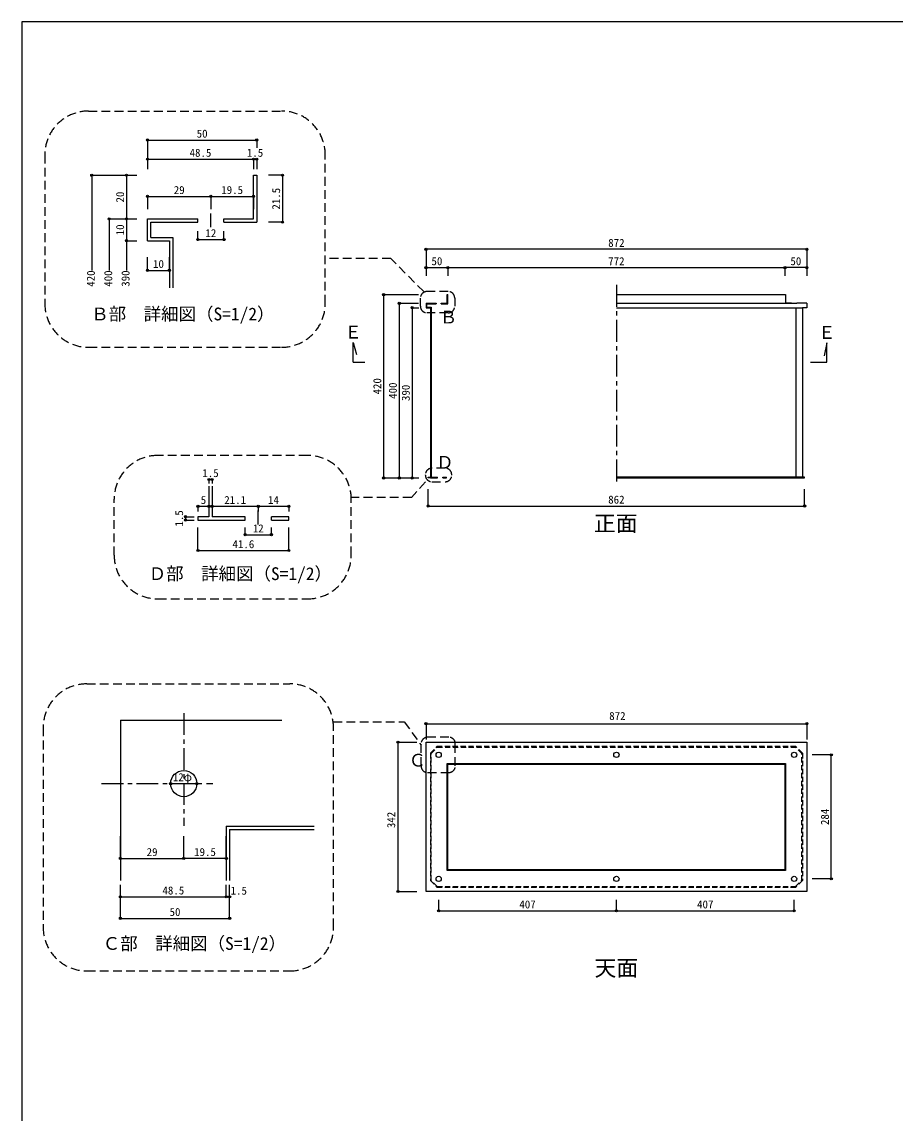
# Model space of a CAD drawing. Units: millimetres at full size, sheet at 1:10, with parts at other scales. Extents: x -10475 to 9199, y -10092 to 10143.
# Drawn here: x -10475 to -8475, y -1407 to 1092 of the extents above; entities that cross this region are included whole.
import ezdxf
from ezdxf.enums import TextEntityAlignment as Align

# ---------------------------------------------------------------- set-up
doc = ezdxf.new("R2010")
doc.units = ezdxf.units.MM
doc.header["$LTSCALE"] = 10
doc.header["$PDMODE"] = 32
doc.header["$PDSIZE"] = 5
for name, pattern in [('CHAIN1', [8, 5, -1, 1, -1]), ('DASHED1', [1.8, 1.2, -0.6]), ('DASHED2', [3, 2, -1])]:
    doc.linetypes.add(name, pattern=pattern)
for name, color, linetype in [('0-1_SUS', 7, 'Continuous'), ('0-9_SUS寸法', 3, 'Continuous'), ('0-F_図面枠', 7, 'Continuous'), ('3-8', 4, 'Continuous'), ('E-9_SUS寸法', 3, 'Continuous')]:
    doc.layers.add(name, color=color, linetype=linetype)
doc.styles.add('ＭＳ ゴシック', font='')
doc.styles.get('ＭＳ ゴシック').set_extended_font_data('MS Gothic')

msp = doc.modelspace()

# ---------------------------------------------------------------- linework, layer by layer
at = {"layer": '0-1_SUS'}
for p, q in [((-9501, 447.41), (-9501, 467.41)), ((-9501, 467.41), (-9499.5, 467.41)), ((-9499.5, 445.91), (-9499.5, 467.41)), ((-9113.5, 467.41), (-8726, 467.41)), ((-8726, 467.41), (-8726, 447.41)), ((-9549.5, 447.41), (-9526.5, 447.41)), ((-9549.5, 447.41), (-9549.5, 437.41)), ((-9549.5, 437.41), (-9539.5, 437.41)), ((-9548, 445.91), (-9548, 438.91)), ((-9548, 445.91), (-9526.5, 445.91)), ((-9548, 438.91), (-9538, 438.91)), ((-9539.5, 437.41), (-9539.5, 48.91)), ((-9538, 438.91), (-9538, 48.91)), ((-9526.5, 447.41), (-9526.5, 445.91)), ((-9514.5, 447.41), (-9501, 447.41)), ((-9514.5, 445.91), (-9514.5, 447.41)), ((-9514.5, 445.91), (-9499.5, 445.91)), ((-9113.5, 447.41), (-8700.5, 447.41)), ((-9113.5, 437.41), (-8687.5, 437.41)), ((-8712.5, 447.41), (-8726.1, 447.41)), ((-8702.5, 437.41), (-8702.5, 48.91)), ((-8677.5, 447.41), (-8700.5, 447.41)), ((-8687.5, 437.41), (-8687.5, 48.91)), ((-9544.5, 48.91), (-9539.5, 48.91)), ((-9544.5, 47.41), (-9544.5, 48.91)), ((-9539.5, 47.41), (-9544.5, 47.41)), ((-9539.5, 47.41), (-9522.9, 47.41)), ((-9538, 48.91), (-9522.9, 48.91)), ((-9522.9, 47.41), (-9522.9, 48.91)), ((-9510.9, 48.91), (-9502.9, 48.91)), ((-9510.9, 47.41), (-9510.9, 48.91)), ((-9510.9, 47.41), (-9502.9, 47.41)), ((-9502.9, 47.41), (-9502.9, 48.91)), ((-8682.5, 48.91), (-9113.5, 48.91)), ((-9113.5, 47.41), (-8687.5, 47.41)), ((-8687.5, 47.41), (-8682.5, 47.41)), ((-8682.5, 47.41), (-8682.5, 48.91)), ((-9549.5, -557.64), (-9486.6, -557.64)), ((-9549.5, -899.64), (-9549.5, -557.64)), ((-9486.6, -557.64), (-8677.5, -557.64)), ((-8677.5, -557.64), (-8677.5, -899.64)), ((-9499.5, -607.64), (-8727.5, -607.64)), ((-9499.5, -849.64), (-9499.5, -607.64)), ((-8727.5, -607.64), (-8727.5, -849.64)), ((-8726, -606.14), (-8726, -851.14)), ((-8727.5, -849.64), (-9499.5, -849.64)), ((-8726, -851.14), (-9501, -851.14)), ((-9483.02, -899.64), (-9549.5, -899.64)), ((-8677.5, -899.64), (-9483.02, -899.64))]:
    msp.add_line(p, q, dxfattribs=at)
at = {"layer": '0-1_SUS', "linetype": 'DASHED1'}
for p, q in [((-9539.5, -582.64), (-9524.5, -567.64)), ((-9538, -583.26), (-9523.87, -569.14)), ((-8702.5, -567.64), (-9524.5, -567.64)), ((-9523.87, -569.14), (-8703.12, -569.14)), ((-8689, -583.26), (-8703.12, -569.14)), ((-8687.5, -582.64), (-8702.5, -567.64)), ((-9539.5, -582.64), (-9539.5, -874.64)), ((-9538, -874.01), (-9538, -583.26)), ((-8689, -874.01), (-8689, -583.26)), ((-8687.5, -582.64), (-8687.5, -874.64)), ((-9539.5, -874.64), (-9524.5, -889.64)), ((-9523.87, -888.14), (-9538, -874.01)), ((-8703.12, -888.14), (-8689, -874.01)), ((-8687.5, -874.64), (-8702.5, -889.64)), ((-9524.5, -889.64), (-8702.5, -889.64)), ((-9523.87, -888.14), (-8703.12, -888.14))]:
    msp.add_line(p, q, dxfattribs=at)
at = {"layer": '0-1_SUS'}
for points in [[(-8677.5, 447.41), (-8677.5, 437.41), (-8687.5, 437.41)], [(-9501, -851.14), (-9501, -606.14), (-8726, -606.14)]]:
    msp.add_lwpolyline(points, dxfattribs=at)
for centre in [(-9520.5, -586.64), (-9113.5, -586.64), (-8706.5, -586.64), (-9520.5, -870.64), (-9113.5, -870.64), (-8706.5, -870.64)]:
    msp.add_circle(centre, 6, dxfattribs=at)
at = {"layer": '0-9_SUS寸法'}
for p, q in [((-9549.5, 571.14), (-9549.5, 524.11)), ((-8677.5, 571.14), (-8677.5, 524.11)), ((-9549.5, 529.26), (-9549.5, 510.31)), ((-9499.5, 529.26), (-9499.5, 510.31)), ((-9499.5, 529.26), (-9499.5, 510.31)), ((-8727.5, 529.26), (-8727.5, 510.31)), ((-8727.5, 529.26), (-8727.5, 510.31)), ((-8677.5, 529.26), (-8677.5, 510.31)), ((-9646.49, 467.41), (-9566.68, 467.41)), ((-9610.82, 447.41), (-9566.68, 447.41)), ((-9581.26, 437.41), (-9566.19, 437.41)), ((-9581.26, 437.41), (-9566.68, 437.41)), ((-9646.49, 47.41), (-9566.68, 47.41)), ((-9610.82, 47.41), (-9566.19, 47.41)), ((-9581.26, 47.41), (-9566.19, 47.41)), ((-9544.5, -16.79), (-9544.5, 22.17)), ((-8682.5, -16.79), (-8682.5, 22.17)), ((-9549.5, -515.37), (-9549.5, -551.66)), ((-8677.5, -515.37), (-8677.5, -551.66)), ((-9613.7, -557.64), (-9570.73, -557.64)), ((-8621.4, -586.64), (-8665.07, -586.64)), ((-8621.4, -870.64), (-8665.07, -870.64)), ((-9613.7, -899.64), (-9570.73, -899.64)), ((-9520.5, -943.81), (-9520.5, -918.3)), ((-9113.5, -943.81), (-9113.5, -918.3)), ((-8706.5, -943.81), (-8706.5, -918.3))]:
    msp.add_line(p, q, dxfattribs=at)
at = {"layer": '0-9_SUS寸法', "color": 4}
for p, q in [((-9549.5, 529.26), (-9499.5, 529.26)), ((-9499.5, 529.26), (-8727.5, 529.26)), ((-8677.5, 529.26), (-8727.5, 529.26)), ((-9646.49, 467.41), (-9646.49, 47.41)), ((-9610.82, 447.41), (-9610.82, 47.41)), ((-9544.5, -16.79), (-8682.5, -16.79)), ((-9549.5, -515.37), (-8677.5, -515.37)), ((-9613.7, -557.64), (-9613.7, -899.64)), ((-8621.4, -870.64), (-8621.4, -586.64)), ((-9520.5, -943.81), (-9113.5, -943.81)), ((-9113.5, -943.81), (-8706.5, -943.81))]:
    msp.add_line(p, q, dxfattribs=at)
at = {"layer": '0-9_SUS寸法', "linetype": 'CHAIN1'}
msp.add_line((-9113.5, 489.5), (-9113.5, 34.07), dxfattribs=at)
at = {"layer": '0-9_SUS寸法', "color": 7}
for p, q in [((-8631.71, 357.26), (-8637.89, 327.16)), ((-8631.71, 312.5), (-8631.71, 357.26)), ((-9716.26, 312.5), (-9689.25, 312.5)), ((-8668.76, 312.5), (-8631.71, 312.5))]:
    msp.add_line(p, q, dxfattribs=at)
msp.add_lwpolyline([(-9716.26, 312.5), (-9716.26, 358.03), (-9708.55, 330.25)], dxfattribs=at)
at = {"layer": '0-9_SUS寸法', "color": 6}
for p in [(-9549.5, 571.14), (-8677.5, 571.14), (-9549.5, 529.26), (-9499.5, 529.26), (-8727.5, 529.26), (-8677.5, 529.26), (-9646.49, 467.41), (-9610.82, 447.41), (-9581.26, 437.41), (-9646.49, 47.41), (-9610.82, 47.41), (-9581.26, 47.41), (-9544.5, -16.79), (-8682.5, -16.79), (-9549.5, -515.37), (-8677.5, -515.37), (-9613.7, -557.64), (-8621.4, -586.64), (-8621.4, -870.64), (-9613.7, -899.64), (-9520.5, -943.81), (-9113.5, -943.81), (-8706.5, -943.81)]:
    msp.add_point(p, dxfattribs=at)
at = {"layer": '0-F_図面枠'}
for p, q in [((-10475.1, 1092.07), (-10475.1, -1667.93)), ((-6475.1, 1092.07), (-10475.1, 1092.07))]:
    msp.add_line(p, q, dxfattribs=at)
at = {"layer": '3-8'}
for p, q in [((-8677.5, 571.14), (-9549.5, 571.14)), ((-9581.26, 437.41), (-9581.26, 47.41))]:
    msp.add_line(p, q, dxfattribs=at)
at = {"layer": 'E-9_SUS寸法', "color": 2, "linetype": 'DASHED2'}
for p, q in [((-10322.52, 887.74), (-9880.16, 887.74)), ((-10422.52, 787.74), (-10422.52, 446.81)), ((-9780.16, 446.81), (-9780.16, 787.74)), ((-9630.26, 549.88), (-9780.16, 549.88)), ((-9554.57, 474.19), (-9630.26, 549.88)), ((-9562.24, 440.63), (-9562.24, 459.48)), ((-9498.75, 474.48), (-9547.24, 474.48)), ((-9483.75, 459.48), (-9483.75, 440.63)), ((-9498.75, 425.63), (-9547.24, 425.63)), ((-10322.52, 346.81), (-9880.16, 346.81)), ((-9820.73, 99), (-10163.7, 99)), ((-9550.94, 53.78), (-9550.94, 54.88)), ((-9505.58, 69.88), (-9535.94, 69.88)), ((-9490.58, 53.78), (-9490.58, 54.88)), ((-9550.94, 38.78), (-9582.36, 2.74)), ((-9535.94, 38.78), (-9505.58, 38.78)), ((-9582.36, 2.74), (-9720.73, 2.74)), ((-10263.7, -129.4), (-10263.7, -1)), ((-9720.73, -129.4), (-9720.73, -1)), ((-10163.7, -229.4), (-9820.73, -229.4)), ((-10326.28, -424.12), (-9861.38, -424.12)), ((-10426.28, -524.12), (-10426.28, -981.5)), ((-9761.38, -511), (-9599.38, -511)), ((-9761.38, -981.5), (-9761.38, -524.12)), ((-9599.38, -511), (-9560.8, -564.19)), ((-9497.37, -546.25), (-9545.8, -546.25)), ((-9560.8, -612.13), (-9560.8, -561.25)), ((-9482.37, -612.13), (-9482.37, -561.25)), ((-9545.8, -627.13), (-9497.37, -627.13)), ((-10326.28, -1081.5), (-9861.38, -1081.5))]:
    msp.add_line(p, q, dxfattribs=at)
at = {"layer": 'E-9_SUS寸法', "color": 4}
for p, q in [((-10187.17, 821.36), (-9937.17, 821.36)), ((-10187.17, 777.55), (-9944.67, 777.55)), ((-9944.67, 777.55), (-9937.17, 777.55)), ((-10314.95, 740.74), (-10314.95, 522.83)), ((-10235.47, 740.74), (-10235.47, 640.74)), ((-9878.15, 740.74), (-9878.15, 633.24)), ((-10187.17, 692.25), (-10042.17, 692.25)), ((-10042.17, 692.25), (-9944.67, 692.25)), ((-10275.1, 640.74), (-10275.1, 522.83)), ((-10235.47, 640.74), (-10235.47, 590.74)), ((-10235.47, 590.74), (-10235.47, 522.83)), ((-10072.17, 593.43), (-10012.17, 593.43)), ((-10187.17, 522.83), (-10137.17, 522.83)), ((-10046.66, 44), (-10039.16, 44)), ((-10046.66, -17.61), (-10071.66, -17.61)), ((-9933.66, -17.61), (-10039.16, -17.61)), ((-9863.66, -17.61), (-9933.66, -17.61)), ((-10100.29, -41.31), (-10100.29, -48.81)), ((-9963.66, -82.58), (-9903.66, -82.58)), ((-10071.66, -118.76), (-9863.66, -118.76)), ((-10134.29, -652.45), (-10074.29, -652.45)), ((-10249.29, -823.85), (-10104.29, -823.85)), ((-10006.79, -823.85), (-10104.29, -823.85)), ((-10249.29, -911.86), (-10006.79, -911.86)), ((-10006.79, -911.86), (-9999.29, -911.86)), ((-10249.29, -961.16), (-9999.29, -961.16))]:
    msp.add_line(p, q, dxfattribs=at)
at = {"layer": 'E-9_SUS寸法'}
for p, q in [((-10187.17, 821.36), (-10187.17, 777.55)), ((-9937.17, 821.36), (-9937.17, 803.28)), ((-10187.17, 777.55), (-10187.17, 754.34)), ((-9944.67, 777.55), (-9944.67, 754.34)), ((-9937.17, 777.55), (-9937.17, 754.34)), ((-10314.95, 740.74), (-10211.4, 740.74)), ((-10235.47, 740.74), (-10211.4, 740.74)), ((-9878.15, 740.74), (-9910.55, 740.74)), ((-10187.17, 692.25), (-10187.17, 663.25)), ((-10042.17, 692.25), (-10042.17, 663.25)), ((-10042.17, 692.25), (-10042.17, 663.25)), ((-9944.67, 692.25), (-9944.67, 663.25)), ((-10275.1, 640.74), (-10211.4, 640.74)), ((-10235.47, 640.74), (-10211.4, 640.74)), ((-9878.15, 633.24), (-9910.55, 633.24)), ((-10072.17, 593.43), (-10072.17, 612.49)), ((-10012.17, 593.43), (-10012.17, 612.49)), ((-10235.47, 590.74), (-10211.4, 590.74)), ((-10235.47, 590.74), (-10211.4, 590.74)), ((-10187.17, 522.83), (-10187.17, 553.38)), ((-10137.17, 522.83), (-10137.17, 553.38)), ((-10046.66, 44), (-10046.66, 35.09)), ((-10039.16, 44), (-10039.16, 35.09)), ((-10071.66, -17.61), (-10071.66, -29.49)), ((-10046.66, -17.61), (-10046.66, -29.49)), ((-10039.16, -17.61), (-10039.16, -29.49)), ((-9933.66, -17.61), (-9933.66, -29.49)), ((-9863.66, -17.61), (-9863.66, -29.49)), ((-10100.29, -41.31), (-10080.69, -41.31)), ((-10100.29, -48.81), (-10080.69, -48.81)), ((-10071.66, -118.76), (-10071.66, -65.88)), ((-9963.66, -82.58), (-9963.66, -65.88)), ((-9903.66, -82.58), (-9903.66, -65.88)), ((-9863.66, -118.76), (-9863.66, -65.88)), ((-10249.29, -823.85), (-10249.29, -773.09)), ((-10104.29, -823.85), (-10104.29, -773.09)), ((-10006.79, -823.85), (-10006.79, -773.09)), ((-10249.29, -911.86), (-10249.29, -884.3)), ((-10249.29, -961.16), (-10249.29, -884.3)), ((-10006.79, -911.86), (-10006.79, -884.3)), ((-9999.29, -911.86), (-9999.29, -884.3)), ((-9999.29, -961.16), (-9999.29, -884.3))]:
    msp.add_line(p, q, dxfattribs=at)
at = {"layer": 'E-9_SUS寸法', "color": 7}
for p, q in [((-9937.17, 740.74), (-9937.17, 633.24)), ((-10187.17, 590.74), (-10187.17, 640.74)), ((-10187.17, 640.74), (-10072.17, 640.74)), ((-10179.67, 598.24), (-10179.67, 633.24)), ((-10179.67, 633.24), (-10072.17, 633.24)), ((-10072.17, 633.24), (-10072.17, 640.74)), ((-10012.17, 640.74), (-9944.67, 640.74)), ((-10012.17, 633.24), (-10012.17, 640.74)), ((-10012.17, 633.24), (-9937.17, 633.24)), ((-10187.17, 590.74), (-10137.17, 590.74)), ((-10137.17, 590.74), (-10137.17, 483.24)), ((-10039.16, 28.79), (-10039.16, -41.31)), ((-10071.66, -48.81), (-9963.66, -48.81)), ((-9963.66, -41.31), (-10039.16, -41.31)), ((-9963.66, -48.81), (-9963.66, -41.31)), ((-9903.66, -48.81), (-9903.66, -41.31)), ((-9863.66, -41.31), (-9903.66, -41.31)), ((-9903.66, -48.81), (-9863.66, -48.81)), ((-9863.66, -48.81), (-9863.66, -41.31)), ((-10249.29, -507.45), (-10249.29, -874.54)), ((-10249.29, -507.45), (-9879.68, -507.45)), ((-10006.79, -749.95), (-9805.75, -749.95)), ((-10006.79, -749.95), (-10006.79, -874.54)), ((-9999.29, -757.45), (-9805.75, -757.45)), ((-9999.29, -757.45), (-9999.29, -874.54))]:
    msp.add_line(p, q, dxfattribs=at)
at = {"layer": 'E-9_SUS寸法', "linetype": 'CHAIN1'}
for p, q in [((-10042.17, 622.19), (-10042.17, 652.87)), ((-9933.66, -58.8), (-9933.66, -27.14)), ((-10104.29, -491.12), (-10104.29, -749.5)), ((-10292.56, -652.45), (-10037.6, -652.45))]:
    msp.add_line(p, q, dxfattribs=at)
at = {"layer": 'E-9_SUS寸法', "color": 7}
for points in [[(-9944.67, 640.74), (-9944.67, 740.74), (-9937.17, 740.74)], [(-10179.67, 598.24), (-10129.67, 598.24), (-10129.67, 483.24)], [(-10046.66, 28.79), (-10046.66, -41.31), (-10071.66, -41.31), (-10071.66, -48.81)]]:
    msp.add_lwpolyline(points, dxfattribs=at)
msp.add_circle((-10104.29, -652.45), 30, dxfattribs=at)
at = {"layer": 'E-9_SUS寸法', "color": 2, "linetype": 'DASHED2'}
for centre, radius, start, end in [((-10322.52, 787.74), 100, 90, 180), ((-9880.16, 787.74), 100, 0, 90), ((-9547.24, 459.48), 15, 90, 180), ((-9498.75, 459.48), 15, 0, 90), ((-10322.52, 446.81), 100, 180, 270), ((-9880.16, 446.81), 100, 270, 0), ((-9547.24, 440.63), 15, 180, 270), ((-9498.75, 440.63), 15, 270, 0), ((-10163.7, -1), 100, 90, 180), ((-9820.73, -1), 100, 0, 90), ((-9535.94, 54.88), 15, 90, 180), ((-9535.94, 53.78), 15, 180, 270), ((-9505.58, 54.88), 15, 0, 90), ((-9505.58, 53.78), 15, 270, 0), ((-10163.7, -129.4), 100, 180, 270), ((-9820.73, -129.4), 100, 270, 0), ((-10326.28, -524.12), 100, 90, 180), ((-9861.38, -524.12), 100, 0, 90), ((-9545.8, -561.25), 15, 90, 180), ((-9497.37, -561.25), 15, 0, 90), ((-9545.8, -612.13), 15, 180, 270), ((-9497.37, -612.13), 15, 270, 0), ((-10326.28, -981.5), 100, 180, 270), ((-9861.38, -981.5), 100, 270, 0)]:
    msp.add_arc(centre, radius, start, end, dxfattribs=at)
at = {"layer": 'E-9_SUS寸法', "color": 6}
for p in [(-10187.17, 821.36), (-9937.17, 821.36), (-10187.17, 777.55), (-9944.67, 777.55), (-9937.17, 777.55), (-10314.95, 740.74), (-10235.47, 740.74), (-9878.15, 740.74), (-10187.17, 692.25), (-10042.17, 692.25), (-9944.67, 692.25), (-10275.1, 640.74), (-10235.47, 640.74), (-9878.15, 633.24), (-10235.47, 590.74), (-10072.17, 593.43), (-10012.17, 593.43), (-10187.17, 522.83), (-10137.17, 522.83), (-10046.66, 44), (-10039.16, 44), (-10071.66, -17.61), (-10046.66, -17.61), (-10039.16, -17.61), (-9933.66, -17.61), (-9863.66, -17.61), (-10100.29, -41.31), (-10100.29, -48.81), (-9963.66, -82.58), (-9903.66, -82.58), (-10071.66, -118.76), (-9863.66, -118.76), (-10134.29, -652.45), (-10074.29, -652.45), (-10249.29, -823.85), (-10104.29, -823.85), (-10006.79, -823.85), (-10249.29, -911.86), (-10006.79, -911.86), (-9999.29, -911.86), (-10249.29, -961.16), (-9999.29, -961.16)]:
    msp.add_point(p, dxfattribs=at)

# ---------------------------------------------------------------- texts
at = {"layer": '0-9_SUS寸法', "style": 'ＭＳ ゴシック'}
for s, p in [('872', (-9132.25, 571.14)), ('50', (-9537, 529.26)), ('772', (-9132.25, 529.26)), ('50', (-8715, 529.26)), ('862', (-9132.25, -16.79)), ('872', (-9129.9, -512.32)), ('407', (-9335.75, -943.81)), ('407', (-8928.75, -943.81))]:
    msp.add_text(s, height=18.33, dxfattribs=at).set_placement(p, align=Align.BOTTOM_LEFT)
at = {"layer": '0-9_SUS寸法', "color": 2, "style": 'ＭＳ ゴシック'}
for p in [(-9736.26, 358.03), (-8651.71, 357.26), (-8651.71, 357.26)]:
    msp.add_text('Ｅ', height=29.33, dxfattribs=at).set_placement(p, align=Align.BOTTOM_LEFT)
at = {"layer": '0-9_SUS寸法', "style": 'ＭＳ ゴシック'}
for s, p in [('420', (-9646.49, 238.66)), ('400', (-9610.82, 228.66)), ('390', (-9581.26, 223.66)), ('342', (-9614.62, -754.5)), ('284', (-8621.4, -747.39))]:
    msp.add_text(s, height=18.33, rotation=90, dxfattribs=at).set_placement(p, align=Align.BOTTOM_LEFT)
at = {"layer": '0-9_SUS寸法', "color": 6, "style": 'ＭＳ ゴシック'}
for s, p in [('正面', (-9165.17, -85.91)), ('天面', (-9163.62, -1104.12))]:
    msp.add_text(s, height=36.66, dxfattribs=at).set_placement(p, align=Align.BOTTOM_LEFT)
at = {"layer": 'E-9_SUS寸法', "style": 'ＭＳ ゴシック'}
for s, p in [('50', (-10074.67, 821.36)), ('48.5', (-10090.92, 777.55)), ('1.5', (-9959.67, 777.55)), ('29', (-10127.17, 692.25)), ('19.5', (-10018.42, 692.25)), ('12', (-10054.67, 593.43)), ('10', (-10174.67, 522.83)), ('1.5', (-10061.66, 44)), ('5', (-10065.41, -17.61)), ('21.1', (-10011.41, -17.61)), ('14', (-9911.16, -17.61)), ('12', (-9946.16, -82.58)), ('41.6', (-9992.66, -118.76)), ('12φ', (-10129.29, -652.45)), ('29', (-10189.29, -823.85)), ('19.5', (-10080.54, -823.85)), ('48.5', (-10153.04, -911.86)), ('1.5', (-9996.96, -912.3)), ('50', (-10136.79, -961.16))]:
    msp.add_text(s, height=18.33, dxfattribs=at).set_placement(p, align=Align.BOTTOM_LEFT)
for s, p in [('20', (-10235.47, 678.24)), ('21.5', (-9878.15, 661.99)), ('10', (-10235.47, 603.24)), ('420', (-10302.45, 485.33)), ('400', (-10262.6, 485.33)), ('390', (-10222.97, 485.33)), ('1.5', (-10100.29, -63.81))]:
    msp.add_text(s, height=18.33, rotation=90, dxfattribs=at).set_placement(p, align=Align.BOTTOM_LEFT)
at = {"layer": 'E-9_SUS寸法', "color": 2, "style": 'ＭＳ ゴシック'}
for s, p in [('Ｂ部\u3000詳細図（S=1/2）', (-10316.21, 399.51)), ('Ｂ', (-9518.08, 392.44)), ('Ｄ', (-9526.2, 59.89)), ('Ｄ部\u3000詳細図（S=1/2）', (-10184.62, -195.21)), ('Ｃ', (-9589.6, -622.35)), ('Ｃ部\u3000詳細図（S=1/2）', (-10289.77, -1042.06))]:
    msp.add_text(s, height=29.33, dxfattribs=at).set_placement(p, align=Align.BOTTOM_LEFT)

doc.saveas('drawing.dxf')
